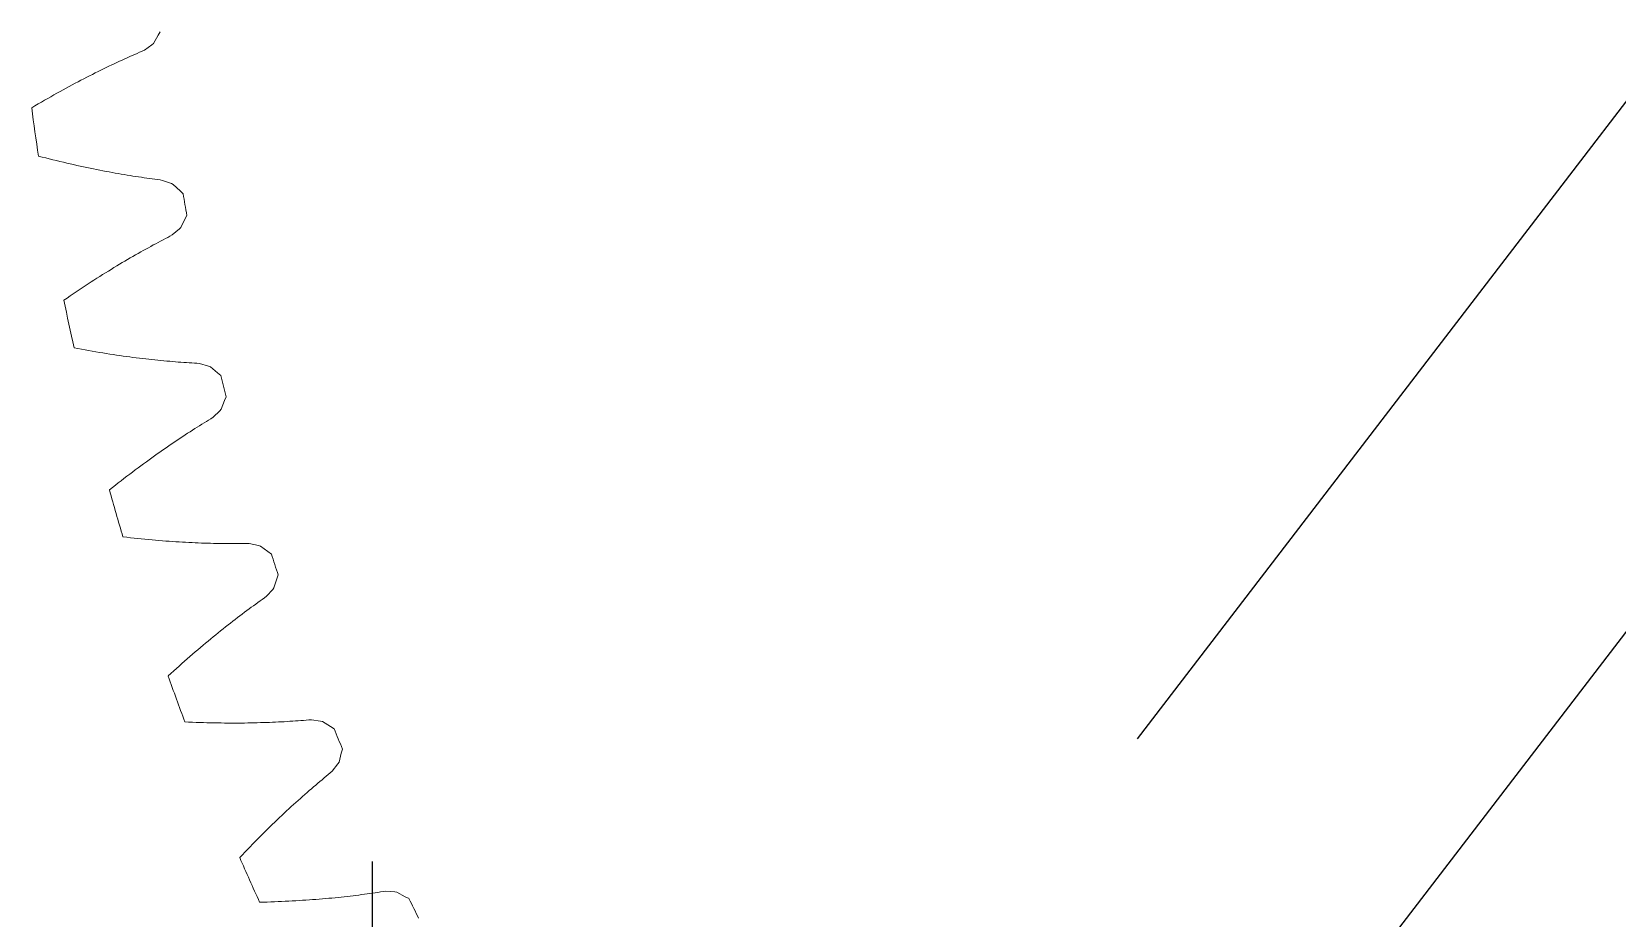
# Model space of a CAD drawing. Header units: millimetres. Extents: x 278858 to 279223, y 218711 to 219074.
# Drawn here: x 278883.66 to 278909.74, y 218901.49 to 218916.08 of the extents above; entities that cross this region are included whole.
import ezdxf

# ---------------------------------------------------------------- set-up
doc = ezdxf.new("R2010")
doc.units = ezdxf.units.MM
doc.header["$LTSCALE"] = 2
doc.linetypes.add('AM_ISO08W050', pattern=[18, 12, -1.5, 3, -1.5])
doc.linetypes.add('AM_ISO08W050x2', pattern=[9, 6, -0.75, 1.5, -0.75])
for name, color, linetype, lineweight in [('AM_4', 3, 'Continuous', 25), ('AM_7', 1, 'AM_ISO08W050', 25), ('AM_9', 251, 'Continuous', 15)]:
    doc.layers.add(name, color=color, linetype=linetype, lineweight=lineweight)

msp = doc.modelspace()

# ---------------------------------------------------------------- linework, layer by layer
at = {"layer": 'AM_4'}
for p, q in [((278917.673, 218925.084), (278901.845, 218904.442)), ((278916.733, 218915.131), (278900.905, 218894.489))]:
    msp.add_line(p, q, dxfattribs=at)
at = {"layer": 'AM_7', "linetype": 'AM_ISO08W050x2'}
msp.add_line((278889.271, 218894.328), (278889.271, 218902.419), dxfattribs=at)
at = {"layer": 'AM_9'}
for p, q in [((278885.744, 218916.016), (278885.667, 218915.883)), ((278885.78, 218916.075), (278885.744, 218916.016)), ((278885.439, 218915.736), (278885.399, 218915.719)), ((278885.479, 218915.753), (278885.439, 218915.736)), ((278885.517, 218915.772), (278885.479, 218915.753)), ((278885.642, 218915.861), (278885.517, 218915.772)), ((278885.667, 218915.883), (278885.642, 218915.861)), ((278884.846, 218915.464), (278884.801, 218915.442)), ((278884.891, 218915.486), (278884.846, 218915.464)), ((278884.935, 218915.507), (278884.891, 218915.486)), ((278884.98, 218915.528), (278884.935, 218915.507)), ((278885.023, 218915.549), (278884.98, 218915.528)), ((278885.067, 218915.569), (278885.023, 218915.549)), ((278885.109, 218915.589), (278885.067, 218915.569)), ((278885.152, 218915.608), (278885.109, 218915.589)), ((278885.194, 218915.628), (278885.152, 218915.608)), ((278885.236, 218915.646), (278885.194, 218915.628)), ((278885.277, 218915.665), (278885.236, 218915.646)), ((278885.318, 218915.683), (278885.277, 218915.665)), ((278885.359, 218915.701), (278885.318, 218915.683)), ((278885.399, 218915.719), (278885.359, 218915.701)), ((278884.378, 218915.226), (278884.329, 218915.2)), ((278884.426, 218915.251), (278884.378, 218915.226)), ((278884.475, 218915.276), (278884.426, 218915.251)), ((278884.522, 218915.301), (278884.475, 218915.276)), ((278884.57, 218915.325), (278884.522, 218915.301)), ((278884.617, 218915.349), (278884.57, 218915.325)), ((278884.663, 218915.373), (278884.617, 218915.349)), ((278884.71, 218915.396), (278884.663, 218915.373)), ((278884.755, 218915.419), (278884.71, 218915.396)), ((278884.801, 218915.442), (278884.755, 218915.419)), ((278883.875, 218914.947), (278883.823, 218914.917)), ((278883.927, 218914.977), (278883.875, 218914.947)), ((278883.978, 218915.006), (278883.927, 218914.977)), ((278884.029, 218915.035), (278883.978, 218915.006)), ((278884.08, 218915.064), (278884.029, 218915.035)), ((278884.131, 218915.092), (278884.08, 218915.064)), ((278884.181, 218915.119), (278884.131, 218915.092)), ((278884.231, 218915.146), (278884.181, 218915.119)), ((278884.28, 218915.173), (278884.231, 218915.146)), ((278884.329, 218915.2), (278884.28, 218915.173)), ((278883.718, 218914.856), (278883.665, 218914.825)), ((278883.77, 218914.887), (278883.718, 218914.856)), ((278883.823, 218914.917), (278883.77, 218914.887)), ((278883.776, 218914.029), (278883.836, 218914.013)), ((278883.836, 218914.013), (278883.895, 218913.998)), ((278883.895, 218913.998), (278883.954, 218913.983)), ((278883.954, 218913.983), (278884.013, 218913.969)), ((278884.013, 218913.969), (278884.071, 218913.954)), ((278884.071, 218913.954), (278884.128, 218913.94)), ((278884.128, 218913.94), (278884.185, 218913.927)), ((278884.185, 218913.927), (278884.242, 218913.914)), ((278884.242, 218913.914), (278884.298, 218913.901)), ((278884.298, 218913.901), (278884.354, 218913.888)), ((278884.354, 218913.888), (278884.409, 218913.875)), ((278884.409, 218913.875), (278884.464, 218913.863)), ((278884.464, 218913.863), (278884.519, 218913.852)), ((278884.519, 218913.852), (278884.573, 218913.84)), ((278884.573, 218913.84), (278884.626, 218913.829)), ((278884.626, 218913.829), (278884.68, 218913.818)), ((278884.68, 218913.818), (278884.732, 218913.807)), ((278884.732, 218913.807), (278884.784, 218913.797)), ((278884.784, 218913.797), (278884.836, 218913.787)), ((278884.836, 218913.787), (278884.888, 218913.777)), ((278884.888, 218913.777), (278884.939, 218913.767)), ((278884.939, 218913.767), (278884.989, 218913.758)), ((278884.989, 218913.758), (278885.039, 218913.749)), ((278885.039, 218913.749), (278885.088, 218913.74)), ((278885.088, 218913.74), (278885.138, 218913.732)), ((278885.138, 218913.732), (278885.186, 218913.723)), ((278885.186, 218913.723), (278885.234, 218913.715)), ((278885.234, 218913.715), (278885.282, 218913.707)), ((278885.282, 218913.707), (278885.329, 218913.7)), ((278885.329, 218913.7), (278885.376, 218913.692)), ((278885.376, 218913.692), (278885.422, 218913.685)), ((278885.422, 218913.685), (278885.468, 218913.679)), ((278885.468, 218913.679), (278885.513, 218913.672)), ((278885.513, 218913.672), (278885.558, 218913.666)), ((278885.558, 218913.666), (278885.603, 218913.659)), ((278885.603, 218913.659), (278885.647, 218913.653)), ((278885.647, 218913.653), (278885.69, 218913.648)), ((278885.69, 218913.648), (278885.733, 218913.642)), ((278885.733, 218913.642), (278885.776, 218913.637)), ((278885.776, 218913.637), (278885.818, 218913.629)), ((278885.818, 218913.629), (278885.963, 218913.577)), ((278885.963, 218913.577), (278885.993, 218913.563)), ((278885.993, 218913.563), (278886.104, 218913.456)), ((278886.104, 218913.456), (278886.155, 218913.41)), ((278886.185, 218912.992), (278886.118, 218912.853)), ((278886.218, 218913.053), (278886.185, 218912.992)), ((278885.745, 218912.609), (278885.705, 218912.587)), ((278885.784, 218912.63), (278885.745, 218912.609)), ((278885.824, 218912.65), (278885.784, 218912.63)), ((278885.863, 218912.671), (278885.824, 218912.65)), ((278885.901, 218912.691), (278885.863, 218912.671)), ((278885.939, 218912.71), (278885.901, 218912.691)), ((278885.976, 218912.732), (278885.939, 218912.71)), ((278886.095, 218912.83), (278885.976, 218912.732)), ((278886.118, 218912.853), (278886.095, 218912.83)), ((278885.285, 218912.353), (278885.241, 218912.327)), ((278885.329, 218912.378), (278885.285, 218912.353)), ((278885.372, 218912.403), (278885.329, 218912.378)), ((278885.415, 218912.427), (278885.372, 218912.403)), ((278885.457, 218912.451), (278885.415, 218912.427)), ((278885.499, 218912.475), (278885.457, 218912.451)), ((278885.541, 218912.498), (278885.499, 218912.475)), ((278885.583, 218912.521), (278885.541, 218912.498)), ((278885.624, 218912.543), (278885.583, 218912.521)), ((278885.664, 218912.566), (278885.624, 218912.543)), ((278885.705, 218912.587), (278885.664, 218912.566)), ((278884.831, 218912.078), (278884.784, 218912.049)), ((278884.878, 218912.108), (278884.831, 218912.078)), ((278884.925, 218912.136), (278884.878, 218912.108)), ((278884.971, 218912.165), (278884.925, 218912.136)), ((278885.017, 218912.193), (278884.971, 218912.165)), ((278885.062, 218912.221), (278885.017, 218912.193)), ((278885.108, 218912.248), (278885.062, 218912.221)), ((278885.152, 218912.275), (278885.108, 218912.248)), ((278885.197, 218912.301), (278885.152, 218912.275)), ((278885.241, 218912.327), (278885.197, 218912.301)), ((278884.445, 218911.828), (278884.396, 218911.795)), ((278884.495, 218911.861), (278884.445, 218911.828)), ((278884.544, 218911.893), (278884.495, 218911.861)), ((278884.593, 218911.925), (278884.544, 218911.893)), ((278884.641, 218911.957), (278884.593, 218911.925)), ((278884.689, 218911.988), (278884.641, 218911.957)), ((278884.737, 218912.018), (278884.689, 218911.988)), ((278884.784, 218912.049), (278884.737, 218912.018)), ((278884.245, 218911.693), (278884.194, 218911.658)), ((278884.296, 218911.727), (278884.245, 218911.693)), ((278884.346, 218911.761), (278884.296, 218911.727)), ((278884.396, 218911.795), (278884.346, 218911.761)), ((278884.362, 218910.872), (278884.422, 218910.861)), ((278884.422, 218910.861), (278884.482, 218910.849)), ((278884.482, 218910.849), (278884.542, 218910.839)), ((278884.542, 218910.839), (278884.601, 218910.828)), ((278884.601, 218910.828), (278884.66, 218910.818)), ((278884.66, 218910.818), (278884.719, 218910.808)), ((278884.719, 218910.808), (278884.777, 218910.799)), ((278884.777, 218910.799), (278884.834, 218910.789)), ((278884.834, 218910.789), (278884.891, 218910.78)), ((278884.891, 218910.78), (278884.948, 218910.772)), ((278884.948, 218910.772), (278885.004, 218910.763)), ((278885.004, 218910.763), (278885.059, 218910.755)), ((278885.059, 218910.755), (278885.114, 218910.747)), ((278885.114, 218910.747), (278885.169, 218910.739)), ((278885.169, 218910.739), (278885.223, 218910.732)), ((278885.223, 218910.732), (278885.277, 218910.724)), ((278885.277, 218910.724), (278885.33, 218910.717)), ((278885.33, 218910.717), (278885.383, 218910.711)), ((278885.383, 218910.711), (278885.436, 218910.704)), ((278885.436, 218910.704), (278885.488, 218910.698)), ((278885.488, 218910.698), (278885.539, 218910.692)), ((278885.539, 218910.692), (278885.59, 218910.686)), ((278885.59, 218910.686), (278885.641, 218910.681)), ((278885.641, 218910.681), (278885.691, 218910.675)), ((278885.691, 218910.675), (278885.74, 218910.67)), ((278885.74, 218910.67), (278885.789, 218910.665)), ((278885.789, 218910.665), (278885.838, 218910.661)), ((278885.838, 218910.661), (278885.886, 218910.656)), ((278885.886, 218910.656), (278885.934, 218910.652)), ((278885.934, 218910.652), (278885.981, 218910.648)), ((278885.981, 218910.648), (278886.027, 218910.644)), ((278886.027, 218910.644), (278886.074, 218910.64)), ((278886.074, 218910.64), (278886.119, 218910.637)), ((278886.119, 218910.637), (278886.165, 218910.634)), ((278886.165, 218910.634), (278886.209, 218910.631)), ((278886.209, 218910.631), (278886.254, 218910.628)), ((278886.254, 218910.628), (278886.297, 218910.625)), ((278886.297, 218910.625), (278886.341, 218910.623)), ((278886.341, 218910.623), (278886.383, 218910.62)), ((278886.383, 218910.62), (278886.426, 218910.615)), ((278886.426, 218910.615), (278886.574, 218910.574)), ((278886.574, 218910.574), (278886.605, 218910.562)), ((278886.605, 218910.562), (278886.723, 218910.463)), ((278886.723, 218910.463), (278886.777, 218910.42)), ((278886.837, 218910.005), (278886.78, 218909.863)), ((278886.865, 218910.069), (278886.837, 218910.005)), ((278886.647, 218909.732), (278886.611, 218909.707)), ((278886.758, 218909.838), (278886.647, 218909.732)), ((278886.78, 218909.863), (278886.758, 218909.838)), ((278886.229, 218909.468), (278886.189, 218909.442)), ((278886.268, 218909.494), (278886.229, 218909.468)), ((278886.308, 218909.519), (278886.268, 218909.494)), ((278886.347, 218909.544), (278886.308, 218909.519)), ((278886.386, 218909.568), (278886.347, 218909.544)), ((278886.424, 218909.592), (278886.386, 218909.568)), ((278886.462, 218909.616), (278886.424, 218909.592)), ((278886.5, 218909.64), (278886.462, 218909.616)), ((278886.537, 218909.662), (278886.5, 218909.64)), ((278886.574, 218909.685), (278886.537, 218909.662)), ((278886.611, 218909.707), (278886.574, 218909.685)), ((278885.857, 218909.218), (278885.814, 218909.188)), ((278885.899, 218909.247), (278885.857, 218909.218)), ((278885.942, 218909.276), (278885.899, 218909.247)), ((278885.983, 218909.305), (278885.942, 218909.276)), ((278886.025, 218909.333), (278885.983, 218909.305)), ((278886.067, 218909.361), (278886.025, 218909.333)), ((278886.108, 218909.388), (278886.067, 218909.361)), ((278886.148, 218909.415), (278886.108, 218909.388)), ((278886.189, 218909.442), (278886.148, 218909.415)), ((278885.505, 218908.967), (278885.46, 218908.933)), ((278885.55, 218909), (278885.505, 218908.967)), ((278885.595, 218909.032), (278885.55, 218909)), ((278885.639, 218909.064), (278885.595, 218909.032)), ((278885.683, 218909.096), (278885.639, 218909.064)), ((278885.727, 218909.127), (278885.683, 218909.096)), ((278885.771, 218909.158), (278885.727, 218909.127)), ((278885.814, 218909.188), (278885.771, 218909.158)), ((278885.135, 218908.687), (278885.088, 218908.65)), ((278885.182, 218908.723), (278885.135, 218908.687)), ((278885.229, 218908.76), (278885.182, 218908.723)), ((278885.276, 218908.795), (278885.229, 218908.76)), ((278885.322, 218908.83), (278885.276, 218908.795)), ((278885.368, 218908.865), (278885.322, 218908.83)), ((278885.414, 218908.899), (278885.368, 218908.865)), ((278885.46, 218908.933), (278885.414, 218908.899)), ((278884.992, 218908.574), (278884.944, 218908.536)), ((278885.04, 218908.612), (278884.992, 218908.574)), ((278885.088, 218908.65), (278885.04, 218908.612)), ((278885.165, 218907.763), (278885.227, 218907.756)), ((278885.227, 218907.756), (278885.288, 218907.749)), ((278885.288, 218907.749), (278885.348, 218907.743)), ((278885.348, 218907.743), (278885.408, 218907.737)), ((278885.408, 218907.737), (278885.467, 218907.731)), ((278885.467, 218907.731), (278885.526, 218907.725)), ((278885.526, 218907.725), (278885.585, 218907.719)), ((278885.585, 218907.719), (278885.643, 218907.714)), ((278885.643, 218907.714), (278885.7, 218907.709)), ((278885.7, 218907.709), (278885.757, 218907.704)), ((278885.757, 218907.704), (278885.814, 218907.7)), ((278885.814, 218907.7), (278885.87, 218907.695)), ((278885.87, 218907.695), (278885.925, 218907.691)), ((278885.925, 218907.691), (278885.98, 218907.687)), ((278885.98, 218907.687), (278886.035, 218907.684)), ((278886.035, 218907.684), (278886.089, 218907.68)), ((278886.089, 218907.68), (278886.143, 218907.677)), ((278886.143, 218907.677), (278886.196, 218907.674)), ((278886.196, 218907.674), (278886.249, 218907.671)), ((278886.249, 218907.671), (278886.301, 218907.668)), ((278886.301, 218907.668), (278886.353, 218907.666)), ((278886.353, 218907.666), (278886.404, 218907.664)), ((278886.404, 218907.664), (278886.455, 218907.662)), ((278886.455, 218907.662), (278886.505, 218907.66)), ((278886.505, 218907.66), (278886.555, 218907.658)), ((278886.555, 218907.658), (278886.604, 218907.657)), ((278886.604, 218907.657), (278886.653, 218907.656)), ((278886.653, 218907.656), (278886.701, 218907.655)), ((278886.701, 218907.655), (278886.749, 218907.654)), ((278886.749, 218907.654), (278886.796, 218907.653)), ((278886.796, 218907.653), (278886.843, 218907.652)), ((278886.843, 218907.652), (278886.889, 218907.652)), ((278886.889, 218907.652), (278886.935, 218907.652)), ((278886.935, 218907.652), (278886.981, 218907.652)), ((278886.981, 218907.652), (278887.026, 218907.652)), ((278887.026, 218907.652), (278887.07, 218907.652)), ((278887.07, 218907.652), (278887.114, 218907.652)), ((278887.114, 218907.652), (278887.157, 218907.653)), ((278887.157, 218907.653), (278887.2, 218907.653)), ((278887.2, 218907.653), (278887.243, 218907.652)), ((278887.243, 218907.652), (278887.394, 218907.621)), ((278887.394, 218907.621), (278887.425, 218907.611)), ((278887.425, 218907.611), (278887.55, 218907.52)), ((278887.55, 218907.52), (278887.607, 218907.481)), ((278887.719, 218907.137), (278887.695, 218907.071)), ((278887.628, 218906.899), (278887.525, 218906.785)), ((278887.648, 218906.925), (278887.628, 218906.899)), ((278887.695, 218907.071), (278887.648, 218906.925)), ((278887.276, 218906.604), (278887.239, 218906.577)), ((278887.312, 218906.631), (278887.276, 218906.604)), ((278887.349, 218906.657), (278887.312, 218906.631)), ((278887.385, 218906.683), (278887.349, 218906.657)), ((278887.42, 218906.709), (278887.385, 218906.683)), ((278887.456, 218906.734), (278887.42, 218906.709)), ((278887.491, 218906.758), (278887.456, 218906.734)), ((278887.525, 218906.785), (278887.491, 218906.758)), ((278886.932, 218906.345), (278886.893, 218906.314)), ((278886.972, 218906.375), (278886.932, 218906.345)), ((278887.011, 218906.405), (278886.972, 218906.375)), ((278887.049, 218906.435), (278887.011, 218906.405)), ((278887.088, 218906.464), (278887.049, 218906.435)), ((278887.126, 218906.493), (278887.088, 218906.464)), ((278887.164, 218906.522), (278887.126, 218906.493)), ((278887.201, 218906.55), (278887.164, 218906.522)), ((278887.239, 218906.577), (278887.201, 218906.55)), ((278886.608, 218906.084), (278886.566, 218906.049)), ((278886.649, 218906.118), (278886.608, 218906.084)), ((278886.691, 218906.152), (278886.649, 218906.118)), ((278886.732, 218906.185), (278886.691, 218906.152)), ((278886.772, 218906.218), (278886.732, 218906.185)), ((278886.813, 218906.25), (278886.772, 218906.218)), ((278886.853, 218906.282), (278886.813, 218906.25)), ((278886.893, 218906.314), (278886.853, 218906.282)), ((278886.31, 218905.832), (278886.266, 218905.794)), ((278886.353, 218905.869), (278886.31, 218905.832)), ((278886.396, 218905.906), (278886.353, 218905.869)), ((278886.439, 218905.943), (278886.396, 218905.906)), ((278886.482, 218905.979), (278886.439, 218905.943)), ((278886.524, 218906.014), (278886.482, 218905.979)), ((278886.566, 218906.049), (278886.524, 218906.014)), ((278886, 218905.557), (278885.955, 218905.515)), ((278886.045, 218905.597), (278886, 218905.557)), ((278886.09, 218905.638), (278886.045, 218905.597)), ((278886.134, 218905.677), (278886.09, 218905.638)), ((278886.179, 218905.717), (278886.134, 218905.677)), ((278886.223, 218905.756), (278886.179, 218905.717)), ((278886.266, 218905.794), (278886.223, 218905.756)), ((278885.955, 218905.515), (278885.909, 218905.474)), ((278886.184, 218904.719), (278886.246, 218904.716)), ((278886.246, 218904.716), (278886.307, 218904.713)), ((278886.307, 218904.713), (278886.368, 218904.711)), ((278886.368, 218904.711), (278886.428, 218904.709)), ((278886.428, 218904.709), (278886.488, 218904.707)), ((278886.488, 218904.707), (278886.547, 218904.705)), ((278886.547, 218904.705), (278886.605, 218904.704)), ((278886.605, 218904.704), (278886.664, 218904.703)), ((278886.664, 218904.703), (278886.721, 218904.702)), ((278886.721, 218904.702), (278886.779, 218904.701)), ((278886.779, 218904.701), (278886.835, 218904.7)), ((278886.835, 218904.7), (278886.892, 218904.7)), ((278886.892, 218904.7), (278886.947, 218904.7)), ((278886.947, 218904.7), (278887.003, 218904.699)), ((278887.003, 218904.699), (278887.057, 218904.7)), ((278887.057, 218904.7), (278887.112, 218904.7)), ((278887.112, 218904.7), (278887.165, 218904.7)), ((278887.165, 218904.7), (278887.219, 218904.701)), ((278887.219, 218904.701), (278887.271, 218904.702)), ((278887.271, 218904.702), (278887.324, 218904.703)), ((278887.324, 218904.703), (278887.375, 218904.704)), ((278887.375, 218904.704), (278887.427, 218904.706)), ((278887.427, 218904.706), (278887.477, 218904.707)), ((278887.477, 218904.707), (278887.528, 218904.709)), ((278887.528, 218904.709), (278887.577, 218904.711)), ((278887.577, 218904.711), (278887.627, 218904.713)), ((278887.627, 218904.713), (278887.676, 218904.715)), ((278887.676, 218904.715), (278887.724, 218904.717)), ((278887.724, 218904.717), (278887.772, 218904.72)), ((278887.772, 218904.72), (278887.819, 218904.722)), ((278887.819, 218904.722), (278887.866, 218904.725)), ((278887.866, 218904.725), (278887.912, 218904.728)), ((278887.912, 218904.728), (278887.958, 218904.731)), ((278887.958, 218904.731), (278888.003, 218904.734)), ((278888.003, 218904.734), (278888.048, 218904.737)), ((278888.048, 218904.737), (278888.092, 218904.74)), ((278888.092, 218904.74), (278888.136, 218904.744)), ((278888.136, 218904.744), (278888.179, 218904.747)), ((278888.179, 218904.747), (278888.222, 218904.751)), ((278888.222, 218904.751), (278888.265, 218904.752)), ((278888.265, 218904.752), (278888.417, 218904.731)), ((278888.417, 218904.731), (278888.449, 218904.724)), ((278888.449, 218904.724), (278888.58, 218904.643)), ((278888.58, 218904.643), (278888.639, 218904.607)), ((278888.775, 218904.272), (278888.756, 218904.205)), ((278888.701, 218904.028), (278888.606, 218903.907)), ((278888.719, 218904.056), (278888.701, 218904.028)), ((278888.756, 218904.205), (278888.719, 218904.056)), ((278888.405, 218903.739), (278888.37, 218903.709)), ((278888.439, 218903.767), (278888.405, 218903.739)), ((278888.473, 218903.796), (278888.439, 218903.767)), ((278888.507, 218903.824), (278888.473, 218903.796)), ((278888.541, 218903.851), (278888.507, 218903.824)), ((278888.574, 218903.878), (278888.541, 218903.851)), ((278888.606, 218903.907), (278888.574, 218903.878)), ((278888.12, 218903.492), (278888.083, 218903.46)), ((278888.156, 218903.525), (278888.12, 218903.492)), ((278888.193, 218903.557), (278888.156, 218903.525)), ((278888.229, 218903.588), (278888.193, 218903.557)), ((278888.264, 218903.619), (278888.229, 218903.588)), ((278888.3, 218903.65), (278888.264, 218903.619)), ((278888.335, 218903.68), (278888.3, 218903.65)), ((278888.37, 218903.709), (278888.335, 218903.68)), ((278887.818, 218903.217), (278887.779, 218903.181)), ((278887.857, 218903.253), (278887.818, 218903.217)), ((278887.895, 218903.289), (278887.857, 218903.253)), ((278887.933, 218903.324), (278887.895, 218903.289)), ((278887.971, 218903.359), (278887.933, 218903.324)), ((278888.009, 218903.393), (278887.971, 218903.359)), ((278888.046, 218903.426), (278888.009, 218903.393)), ((278888.083, 218903.46), (278888.046, 218903.426)), ((278887.542, 218902.952), (278887.501, 218902.912)), ((278887.582, 218902.991), (278887.542, 218902.952)), ((278887.622, 218903.03), (278887.582, 218902.991)), ((278887.662, 218903.068), (278887.622, 218903.03)), ((278887.701, 218903.106), (278887.662, 218903.068)), ((278887.74, 218903.144), (278887.701, 218903.106)), ((278887.779, 218903.181), (278887.74, 218903.144)), ((278887.296, 218902.705), (278887.255, 218902.662)), ((278887.338, 218902.748), (278887.296, 218902.705)), ((278887.379, 218902.789), (278887.338, 218902.748)), ((278887.42, 218902.831), (278887.379, 218902.789)), ((278887.461, 218902.872), (278887.42, 218902.831)), ((278887.501, 218902.912), (278887.461, 218902.872)), ((278887.129, 218902.531), (278887.086, 218902.486)), ((278887.171, 218902.575), (278887.129, 218902.531)), ((278887.213, 218902.619), (278887.171, 218902.575)), ((278887.255, 218902.662), (278887.213, 218902.619)), ((278889.271, 218901.9), (278889.314, 218901.907)), ((278889.314, 218901.907), (278889.358, 218901.913)), ((278889.358, 218901.913), (278889.401, 218901.92)), ((278889.401, 218901.92), (278889.443, 218901.926)), ((278889.443, 218901.926), (278889.486, 218901.931)), ((278889.486, 218901.931), (278889.639, 218901.921)), ((278889.639, 218901.921), (278889.672, 218901.916)), ((278889.672, 218901.916), (278889.808, 218901.843)), ((278887.413, 218901.752), (278887.475, 218901.754)), ((278887.475, 218901.754), (278887.536, 218901.755)), ((278887.536, 218901.755), (278887.596, 218901.757)), ((278887.596, 218901.757), (278887.657, 218901.759)), ((278887.657, 218901.759), (278887.716, 218901.762)), ((278887.716, 218901.762), (278887.775, 218901.764)), ((278887.775, 218901.764), (278887.834, 218901.767)), ((278887.834, 218901.767), (278887.892, 218901.77)), ((278887.892, 218901.77), (278887.95, 218901.773)), ((278887.95, 218901.773), (278888.007, 218901.776)), ((278888.007, 218901.776), (278888.064, 218901.779)), ((278888.064, 218901.779), (278888.12, 218901.783)), ((278888.12, 218901.783), (278888.175, 218901.786)), ((278888.175, 218901.786), (278888.231, 218901.79)), ((278888.231, 218901.79), (278888.285, 218901.794)), ((278888.285, 218901.794), (278888.339, 218901.798)), ((278888.339, 218901.798), (278888.393, 218901.803)), ((278888.393, 218901.803), (278888.446, 218901.807)), ((278888.446, 218901.807), (278888.499, 218901.812)), ((278888.499, 218901.812), (278888.551, 218901.816)), ((278888.551, 218901.816), (278888.602, 218901.821)), ((278888.602, 218901.821), (278888.653, 218901.826)), ((278888.653, 218901.826), (278888.704, 218901.831)), ((278888.704, 218901.831), (278888.754, 218901.836)), ((278888.754, 218901.836), (278888.803, 218901.842)), ((278888.803, 218901.842), (278888.852, 218901.847)), ((278888.852, 218901.847), (278888.901, 218901.853)), ((278888.901, 218901.853), (278888.949, 218901.858)), ((278888.949, 218901.858), (278888.996, 218901.864)), ((278888.996, 218901.864), (278889.043, 218901.87)), ((278889.043, 218901.87), (278889.09, 218901.876)), ((278889.09, 218901.876), (278889.136, 218901.882)), ((278889.136, 218901.882), (278889.181, 218901.888)), ((278889.181, 218901.888), (278889.226, 218901.894)), ((278889.226, 218901.894), (278889.271, 218901.9)), ((278889.808, 218901.843), (278889.87, 218901.813))]:
    msp.add_line(p, q, dxfattribs=at)
for radius, start, end in [(46, 187.4996, 188.5004), (43.75, 189.7628, 190.2372), (46, 191.4996, 192.5004), (43.75, 193.7628, 194.2372), (46, 195.4996, 196.5004), (43.75, 197.7628, 198.2372), (46, 199.4996, 200.5004), (43.75, 201.7628, 202.2372), (46, 203.4996, 204.5004), (43.75, 205.7628, 206.2372)]:
    msp.add_arc((278929.271, 218920.828), radius, start, end, dxfattribs=at)

doc.saveas('drawing.dxf')
